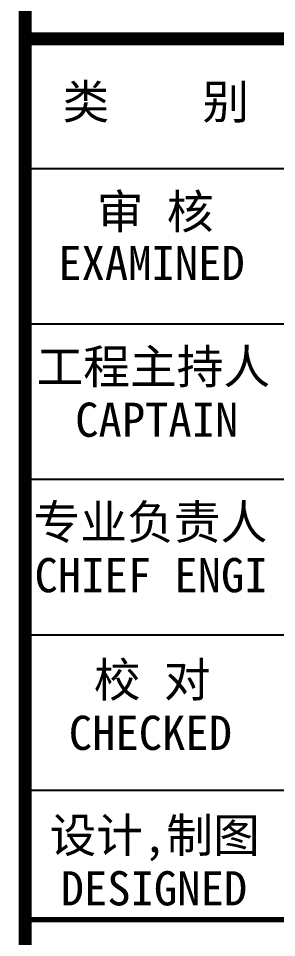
# Model space of a CAD drawing. Extents: x 1169373 to 1413368, y 514619 to 909419.
# Drawn here: x 1344185 to 1347291, y 689782 to 700863 of the extents above; entities that cross this region are included whole.
import ezdxf

# ---------------------------------------------------------------- set-up
doc = ezdxf.new("R2010")
doc.units = 0
doc.header["$LTSCALE"] = 1000
doc.header["$MEASUREMENT"] = 0
doc.layers.add('图框', color=7, linetype='Continuous')
doc.styles.add('STYLE-黑体', font='simhei.ttf')

msp = doc.modelspace()

# ---------------------------------------------------------------- linework, layer by layer
at = {"layer": '图框', "color": 4}
msp.add_line((1344265, 714619), (1344265, 650619), dxfattribs=at)
at = {"layer": '图框', "color": 0}
for p, q in [((1344265, 699055), (1353349, 699055)), ((1344265, 699055), (1353349, 699055)), ((1344265, 697181), (1353349, 697181)), ((1344265, 695307), (1353349, 695307)), ((1344265, 693432), (1353349, 693432)), ((1344265, 691558), (1353349, 691558)), ((1344265, 689997), (1353349, 689997))]:
    msp.add_line(p, q, dxfattribs=at)
at = {"layer": '图框', "color": 4, "const_width": 158}
msp.add_lwpolyline([(1344265, 714619), (1344265, 650619)], dxfattribs=at)
msp.add_lwpolyline([(1344265, 714619), (1353385, 714619), (1353385, 650619), (1344265, 650619)], close=True, dxfattribs=at)
at = {"layer": '图框', "color": 0}
for points, const_width in [([(1344265, 700616), (1353350, 700616)], 159), ([(1344265, 700616), (1353350, 700616)], 159), ([(1344265, 700616), (1353350, 700616)], 159), ([(1344265, 700616), (1353350, 700616)], 159), ([(1344265, 700616), (1353350, 700616)], 64.5), ([(1344265, 689997), (1353349, 689997)], 63.2)]:
    msp.add_lwpolyline(points, dxfattribs=dict(at, const_width=const_width))

# ---------------------------------------------------------------- texts
at = {"layer": '图框', "color": 0, "style": 'STYLE-黑体'}
for s, p in [('类    别 ', (1344715, 699652)), ('审 核', (1345127, 698327)), ('EXAMINED ', (1344664, 697708)), ('工程主持人', (1344402, 696459)), ('CAPTAIN', (1344868, 695819)), ('专业负责人', (1344367, 694585)), ('CHIEF ENGI', (1344379, 693945)), ('校 对', (1345092, 692684)), ('CHECKED  ', (1344791, 692044)), ('设计,制图', (1344559, 690810)), ('DESIGNED ', (1344693, 690170))]:
    msp.add_text(s, height=412.3, dxfattribs=at).set_placement(p)

doc.saveas('drawing.dxf')
